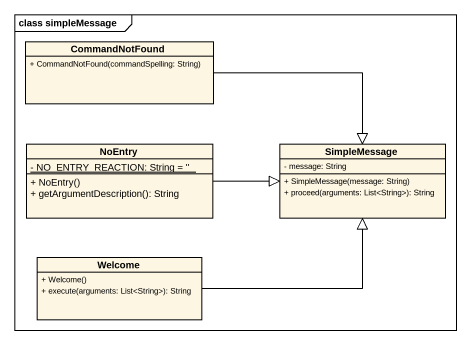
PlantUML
@startuml
mainframe class simpleMessage
hide circle
hide empty members
skinparam classAttributeIconSize 0
class CommandNotFound {
  + CommandNotFound(commandSpelling: String)
}
class NoEntry {
  {static} - NO_ENTRY_REACTION: String = ''
  + NoEntry()
  + getArgumentDescription(): String
}
class SimpleMessage {
  - message: String
  + SimpleMessage(message: String)
  + proceed(arguments: List<String>): String
}
class Welcome {
  + Welcome()
  + execute(arguments: List<String>): String
}
CommandNotFound -right-|> SimpleMessage
NoEntry -right-|> SimpleMessage
Welcome -right-|> SimpleMessage
@enduml
